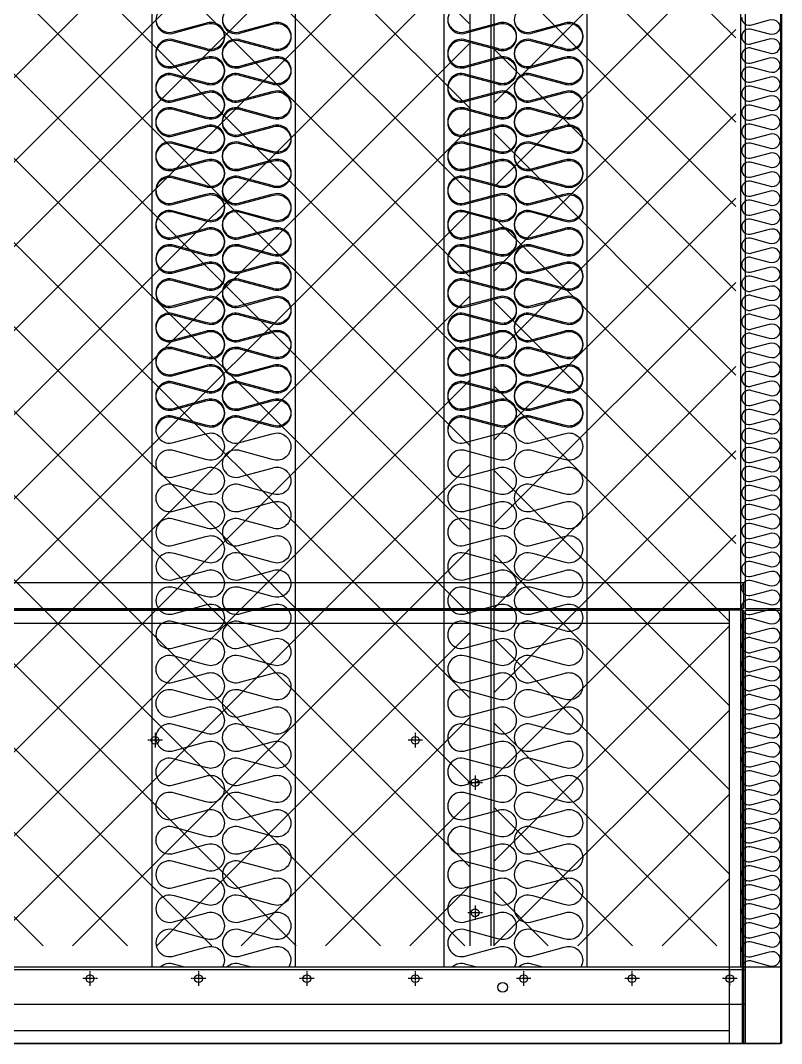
# Model space of a CAD drawing. Header units: millimetres. Extents: x 2773 to 32180, y 2797 to 23592.
# Drawn here: x 23874 to 24672, y 9523 to 10596 of the extents above; entities that cross this region are included whole.
import ezdxf

# ---------------------------------------------------------------- set-up
doc = ezdxf.new("R2010")
doc.units = ezdxf.units.MM
doc.linetypes.add('CENTER', pattern=[2, 1.25, -0.25, 0.25, -0.25])
doc.layers.add('center', color=1, linetype='CENTER')
doc.layers.add('SMS', color=220, linetype='Continuous')

# ---------------------------------------------------------------- blocks, each defined once
blk = doc.blocks.new('2')
at = {"ltscale": 500}
h = blk.add_hatch(dxfattribs=at)
h.set_pattern_fill('ANSI37', color=251, scale=500)
h.set_pattern_definition([(45, (-5653.03, -2985.436), (-44.19417, 44.19417), []), (135, (-5653.03, -2985.436), (-44.19417, -44.19417), [])])
h.paths.add_polyline_path([(23806.2, 9625.4), (24344.8, 9625.4), (24343.2, 12481.1), (23804.6, 12481.1)])
at = {"color": 7}
for p, q in [((24628.6, 12522.9), (24628.6, 9602.9)), ((24670.6, 12522.9), (24670.6, 9522.9)), ((24011.6, 12481.1), (24011.6, 9602.9)), ((24161.6, 12481.1), (24161.6, 9602.9)), ((24317.6, 12481.1), (24317.6, 9602.9)), ((24467.6, 12481.1), (24467.6, 9602.9)), ((24670.6, 9602.9), (21671.6, 9602.9)), ((21671.6, 9522.9), (24126.6, 9522.9)), ((24670.6, 9522.9), (24126.6, 9522.9))]:
    blk.add_line(p, q, dxfattribs=at)
for p, q in [((24670.6, 12522.9), (24670.6, 9522.9)), ((24633.4, 12166.6), (24633.4, 9979.2)), ((24671.6, 11875.6), (24671.6, 9979.2)), ((24671.6, 11875.6), (24671.6, 9979.2)), ((21711.6, 10006.5), (24631.6, 10006.5)), ((24631.6, 10006.5), (24631.6, 9979.2)), ((21711.6, 9979.2), (24631.6, 9979.2)), ((21725.3, 9977.4), (24617, 9977.4)), ((24630.6, 9977.4), (21725.3, 9977.4)), ((24617, 9522.8), (24617, 9977.4)), ((24630.6, 9522.8), (24630.6, 9977.4)), ((24631.6, 9977.4), (24631.6, 9522.8)), ((24633.4, 9979.2), (24671.6, 9979.2)), ((24633.4, 9977.4), (24671.6, 9977.4)), ((24633.4, 9977.4), (24633.4, 9522.8)), ((24671.6, 9977.4), (24671.6, 9706.5)), ((24671.6, 9977.4), (24671.6, 9522.8)), ((24671.6, 9977.4), (24671.6, 9706.5)), ((24671.6, 9522.8), (24671.6, 9977.4)), ((24617, 9963.7), (21725.3, 9963.7)), ((24161.6, 9602.9), (24011.6, 9602.9)), ((24467.6, 9602.9), (24317.6, 9602.9)), ((21725.3, 9536.5), (24617, 9536.5)), ((21671.6, 9522.9), (24126.6, 9522.9)), ((24126.6, 9522.9), (24670.6, 9522.9))]:
    blk.add_line(p, q)
at = {"color": 251, "ltscale": 500}
for p, q in [((24344.8, 12458.4), (24344.8, 9625.4)), ((24366.8, 12458.4), (24366.8, 9625.4)), ((24369.8, 12458.4), (24369.8, 9625.4)), ((24633.4, 9602.9), (23781.1, 9602.9)), ((24633.4, 9600.4), (23781.1, 9600.4)), ((24633.4, 9563.9), (23781.1, 9563.9)), ((24630.6, 9563.9), (23781.1, 9563.9))]:
    blk.add_line(p, q, dxfattribs=at)
at = {"color": 251, "linetype": 'Continuous', "ltscale": 500}
for p, q in [((24623.6, 10577.8), (24369.8, 10831.6)), ((24369.8, 10509.5), (24623.6, 10763.3)), ((24623.6, 10489.4), (24369.8, 10743.2)), ((24369.8, 10421.1), (24623.6, 10675)), ((24623.6, 10401), (24369.8, 10654.9)), ((24369.8, 10332.7), (24623.6, 10586.6)), ((24623.6, 10312.6), (24369.8, 10566.5)), ((24369.8, 10244.3), (24623.6, 10498.2)), ((24623.6, 10224.2), (24369.8, 10478.1)), ((24369.8, 10155.9), (24623.6, 10409.8)), ((24623.6, 10135.8), (24369.8, 10389.7)), ((24369.8, 10067.6), (24623.6, 10321.4)), ((24623.6, 10047.5), (24369.8, 10301.3)), ((24369.8, 9979.2), (24623.6, 10233)), ((24617, 9965.7), (24369.8, 10212.9)), ((24369.8, 9890.8), (24623.6, 10144.6)), ((24617, 9877.3), (24369.8, 10124.5)), ((24369.8, 9802.4), (24623.6, 10056.2)), ((24617, 9788.9), (24369.8, 10036.1)), ((24369.8, 9714), (24617, 9961.2)), ((24617, 9700.5), (24369.8, 9947.7)), ((24369.8, 9625.6), (24617, 9872.8)), ((24603.7, 9625.4), (24369.8, 9859.4)), ((24458, 9625.4), (24617, 9784.4)), ((24515.3, 9625.4), (24369.8, 9771)), ((24546.4, 9625.4), (24617, 9696)), ((24427, 9625.4), (24369.8, 9682.6))]:
    blk.add_line(p, q, dxfattribs=at)
at = {"ltscale": 500, "elevation": 0}
blk.add_lwpolyline([(21671.6, 12231.9), (24671.6, 12231.9), (24671.6, 9522.8), (21671.6, 9522.8)], close=True, dxfattribs=at)
for centre in [(24014.8, 9841), (24287.6, 9841), (24350.3, 9796.5), (24350.3, 9660.1), (23946.6, 9591), (24060.3, 9591), (24173.9, 9591), (24287.6, 9591), (24401.2, 9591), (24514.8, 9591), (24617.3, 9591)]:
    blk.add_circle(centre, 4.09)
at = {"color": 251, "ltscale": 500}
blk.add_circle((24379.2, 9581.9), 5, dxfattribs=at)
at = {"layer": 'center'}
for p, q in [((24014.8, 9848.7), (24014.8, 9833.3)), ((24287.6, 9848.7), (24287.6, 9833.3)), ((24022.6, 9841), (24007.1, 9841)), ((24295.3, 9841), (24279.8, 9841)), ((24350.3, 9804.2), (24350.3, 9788.7)), ((24358, 9796.5), (24342.6, 9796.5)), ((24358, 9660.1), (24342.6, 9660.1)), ((24350.3, 9667.8), (24350.3, 9652.4)), ((23946.6, 9598.7), (23946.6, 9583.3)), ((24060.3, 9598.7), (24060.3, 9583.3)), ((24173.9, 9598.7), (24173.9, 9583.3)), ((24287.6, 9598.7), (24287.6, 9583.3)), ((24401.2, 9598.7), (24401.2, 9583.3)), ((24514.8, 9598.7), (24514.8, 9583.3)), ((24617, 9598.7), (24617, 9583.3)), ((23954.4, 9591), (23938.9, 9591)), ((24068, 9591), (24052.6, 9591)), ((24181.6, 9591), (24166.2, 9591)), ((24295.3, 9591), (24279.8, 9591)), ((24408.9, 9591), (24393.5, 9591)), ((24522.6, 9591), (24507.1, 9591)), ((24625, 9591), (24609.6, 9591))]:
    blk.add_line(p, q, dxfattribs=at)
at = {"layer": 'SMS', "color": 5}
for points in [[(24035.1, 10610, 1.449198), (24035.1, 10583.2), (24068, 10592.1, -0.524856), (24087.5, 10578.6, -0.524856), (24068, 10565.2), (24035.1, 10574.1, 1.449198), (24035.1, 10547.2), (24068, 10556.1, -0.524856), (24087.5, 10542.7, -0.524856), (24068, 10529.3), (24035.1, 10538.2, 1.449198), (24035.1, 10511.3), (24068, 10520.2, -0.524856), (24087.5, 10506.8, -0.524856), (24068, 10493.4), (24035.1, 10502.3, 1.449198), (24035.1, 10475.4), (24068, 10484.3, -0.524856), (24087.5, 10470.9, -0.524856), (24068, 10457.5), (24035.1, 10466.4, 1.449198), (24035.1, 10439.5), (24068, 10448.4, -0.524856), (24087.5, 10435, -0.524856), (24068, 10421.6), (24035.1, 10430.5, 1.449198), (24035.1, 10403.6), (24068, 10412.5, -0.524856), (24087.5, 10399.1, -0.524856), (24068, 10385.6), (24035.1, 10394.6, 1.449198), (24035.1, 10367.7), (24068, 10376.6, -0.524856), (24087.5, 10363.2, -0.524856), (24068, 10349.7), (24035.1, 10358.6, 1.449198), (24035.1, 10331.8), (24068, 10340.7, -0.524856), (24087.5, 10327.3, -0.524856), (24068, 10313.8), (24035.1, 10322.7, 1.449198), (24035.1, 10295.9), (24068, 10304.8, -0.524856), (24087.5, 10291.3, -0.524856), (24068, 10277.9), (24035.1, 10286.8, 1.449198), (24035.1, 10260), (24068, 10268.9, -0.524856), (24087.5, 10255.4, -0.524856), (24068, 10242), (24035.1, 10250.9, 1.449198), (24035.1, 10224.1), (24068, 10233, -0.524856), (24087.5, 10219.5, -0.524856), (24068, 10206.1), (24035.1, 10215, 0.440524), (24016.2, 10205.5, 0.440524)], [(24104.8, 10610, 1.449198), (24104.8, 10583.2), (24137.6, 10592.1, -0.524856), (24157.1, 10578.6, -0.524856), (24137.6, 10565.2), (24104.8, 10574.1, 1.449198), (24104.8, 10547.2), (24137.6, 10556.1, -0.524856), (24157.1, 10542.7, -0.524856), (24137.6, 10529.3), (24104.8, 10538.2, 1.449198), (24104.8, 10511.3), (24137.6, 10520.2, -0.524856), (24157.1, 10506.8, -0.524856), (24137.6, 10493.4), (24104.8, 10502.3, 1.449198), (24104.8, 10475.4), (24137.6, 10484.3, -0.524856), (24157.1, 10470.9, -0.524856), (24137.6, 10457.5), (24104.8, 10466.4, 1.449198), (24104.8, 10439.5), (24137.6, 10448.4, -0.524856), (24157.1, 10435, -0.524856), (24137.6, 10421.6), (24104.8, 10430.5, 1.449198), (24104.8, 10403.6), (24137.6, 10412.5, -0.524856), (24157.1, 10399.1, -0.524856), (24137.6, 10385.6), (24104.8, 10394.6, 1.449198), (24104.8, 10367.7), (24137.6, 10376.6, -0.524856), (24157.1, 10363.2, -0.524856), (24137.6, 10349.7), (24104.8, 10358.6, 1.449198), (24104.8, 10331.8), (24137.6, 10340.7, -0.524856), (24157.1, 10327.3, -0.524856), (24137.6, 10313.8), (24104.8, 10322.7, 1.449198), (24104.8, 10295.9), (24137.6, 10304.8, -0.524856), (24157.1, 10291.3, -0.524856), (24137.6, 10277.9), (24104.8, 10286.8, 1.449198), (24104.8, 10260), (24137.6, 10268.9, -0.524856), (24157.1, 10255.4, -0.524856), (24137.6, 10242), (24104.8, 10250.9, 1.449198), (24104.8, 10224.1), (24137.6, 10233, -0.524856), (24157.1, 10219.5, -0.524856), (24137.6, 10206.1), (24104.8, 10215, 0.440524), (24085.8, 10205.5, 0.440524)], [(24341.1, 10610, 1.449198), (24341.1, 10583.2), (24374, 10592.1, -0.524856), (24393.5, 10578.6, -0.524856), (24374, 10565.2), (24341.1, 10574.1, 1.449198), (24341.1, 10547.2), (24374, 10556.1, -0.524856), (24393.5, 10542.7, -0.524856), (24374, 10529.3), (24341.1, 10538.2, 1.449198), (24341.1, 10511.3), (24374, 10520.2, -0.524856), (24393.5, 10506.8, -0.524856), (24374, 10493.4), (24341.1, 10502.3, 1.449198), (24341.1, 10475.4), (24374, 10484.3, -0.524856), (24393.5, 10470.9, -0.524856), (24374, 10457.5), (24341.1, 10466.4, 1.449198), (24341.1, 10439.5), (24374, 10448.4, -0.524856), (24393.5, 10435, -0.524856), (24374, 10421.6), (24341.1, 10430.5, 1.449198), (24341.1, 10403.6), (24374, 10412.5, -0.524856), (24393.5, 10399.1, -0.524856), (24374, 10385.6), (24341.1, 10394.6, 1.449198), (24341.1, 10367.7), (24374, 10376.6, -0.524856), (24393.5, 10363.2, -0.524856), (24374, 10349.7), (24341.1, 10358.6, 1.449198), (24341.1, 10331.8), (24374, 10340.7, -0.524856), (24393.5, 10327.3, -0.524856), (24374, 10313.8), (24341.1, 10322.7, 1.449198), (24341.1, 10295.9), (24374, 10304.8, -0.524856), (24393.5, 10291.3, -0.524856), (24374, 10277.9), (24341.1, 10286.8, 1.449198), (24341.1, 10260), (24374, 10268.9, -0.524856), (24393.5, 10255.4, -0.524856), (24374, 10242), (24341.1, 10250.9, 1.449198), (24341.1, 10224.1), (24374, 10233, -0.524856), (24393.5, 10219.5, -0.524856), (24374, 10206.1), (24341.1, 10215, 0.440524), (24322.2, 10205.5, 0.440524)], [(24410.8, 10610, 1.449198), (24410.8, 10583.2), (24443.6, 10592.1, -0.524856), (24463.1, 10578.6, -0.524856), (24443.6, 10565.2), (24410.8, 10574.1, 1.449198), (24410.8, 10547.2), (24443.6, 10556.1, -0.524856), (24463.1, 10542.7, -0.524856), (24443.6, 10529.3), (24410.8, 10538.2, 1.449198), (24410.8, 10511.3), (24443.6, 10520.2, -0.524856), (24463.1, 10506.8, -0.524856), (24443.6, 10493.4), (24410.8, 10502.3, 1.449198), (24410.8, 10475.4), (24443.6, 10484.3, -0.524856), (24463.1, 10470.9, -0.524856), (24443.6, 10457.5), (24410.8, 10466.4, 1.449198), (24410.8, 10439.5), (24443.6, 10448.4, -0.524856), (24463.1, 10435, -0.524856), (24443.6, 10421.6), (24410.8, 10430.5, 1.449198), (24410.8, 10403.6), (24443.6, 10412.5, -0.524856), (24463.1, 10399.1, -0.524856), (24443.6, 10385.6), (24410.8, 10394.6, 1.449198), (24410.8, 10367.7), (24443.6, 10376.6, -0.524856), (24463.1, 10363.2, -0.524856), (24443.6, 10349.7), (24410.8, 10358.6, 1.449198), (24410.8, 10331.8), (24443.6, 10340.7, -0.524856), (24463.1, 10327.3, -0.524856), (24443.6, 10313.8), (24410.8, 10322.7, 1.449198), (24410.8, 10295.9), (24443.6, 10304.8, -0.524856), (24463.1, 10291.3, -0.524856), (24443.6, 10277.9), (24410.8, 10286.8, 1.449198), (24410.8, 10260), (24443.6, 10268.9, -0.524856), (24463.1, 10255.4, -0.524856), (24443.6, 10242), (24410.8, 10250.9, 1.449198), (24410.8, 10224.1), (24443.6, 10233, -0.524856), (24463.1, 10219.5, -0.524856), (24443.6, 10206.1), (24410.8, 10215, 0.440524), (24391.8, 10205.5, 0.440524)], [(24629.8, 10599.2, 0.524856), (24640.6, 10591.7), (24658.9, 10596.7, -1.449198), (24658.9, 10581.8), (24640.6, 10586.7, 0.524856), (24629.8, 10579.2, 0.524856), (24640.6, 10571.8), (24658.9, 10576.7, -1.449198), (24658.9, 10561.8), (24640.6, 10566.8, 0.524856), (24629.8, 10559.3, 0.524856), (24640.6, 10551.8), (24658.9, 10556.8, -1.449198), (24658.9, 10541.9), (24640.6, 10546.8, 0.524856), (24629.8, 10539.3, 0.524856), (24640.6, 10531.9), (24658.9, 10536.8, -1.449198), (24658.9, 10521.9), (24640.6, 10526.9, 0.524856), (24629.8, 10519.4, 0.524856), (24640.6, 10511.9), (24658.9, 10516.9, -1.449198), (24658.9, 10502), (24640.6, 10506.9, 0.524856), (24629.8, 10499.4, 0.524856), (24640.6, 10492), (24658.9, 10496.9, -1.449198), (24658.9, 10482), (24640.6, 10487, 0.524856), (24629.8, 10479.5, 0.524856), (24640.6, 10472), (24658.9, 10477, -1.449198), (24658.9, 10462.1), (24640.6, 10467, 0.524856), (24629.8, 10459.5, 0.524856), (24640.6, 10452.1), (24658.9, 10457, -1.449198), (24658.9, 10442.1), (24640.6, 10447.1, 0.524856), (24629.8, 10439.6, 0.524856), (24640.6, 10432.1), (24658.9, 10437.1, -1.449198), (24658.9, 10422.2), (24640.6, 10427.1, 0.524856), (24629.8, 10419.6, 0.524856), (24640.6, 10412.2), (24658.9, 10417.1, -1.449198), (24658.9, 10402.2), (24640.6, 10407.2, 0.524856), (24629.8, 10399.7, 0.524856), (24640.6, 10392.2), (24658.9, 10397.2, -1.449198), (24658.9, 10382.3), (24640.6, 10387.2, 0.524856), (24629.8, 10379.7, 0.524856), (24640.6, 10372.3), (24658.9, 10377.2, -1.449198), (24658.9, 10362.3), (24640.6, 10367.3, 0.524856), (24629.8, 10359.8, 0.524856), (24640.6, 10352.3), (24658.9, 10357.3, -1.449198), (24658.9, 10342.4), (24640.6, 10347.3, 0.524856), (24629.8, 10339.8, 0.524856), (24640.6, 10332.4), (24658.9, 10337.3, -1.449198), (24658.9, 10322.4), (24640.6, 10327.4, 0.524856), (24629.8, 10319.9, 0.524856), (24640.6, 10312.4), (24658.9, 10317.4, -1.449198), (24658.9, 10302.5), (24640.6, 10307.4, 0.524856), (24629.8, 10299.9, 0.524856), (24640.6, 10292.5), (24658.9, 10297.4, -1.449198), (24658.9, 10282.5), (24640.6, 10287.5, 0.524856), (24629.8, 10280, 0.524856), (24640.6, 10272.5), (24658.9, 10277.5, -1.449198), (24658.9, 10262.6), (24640.6, 10267.5, 0.524856), (24629.8, 10260, 0.524856), (24640.6, 10252.6), (24658.9, 10257.5, -1.449198), (24658.9, 10242.6), (24640.6, 10247.6, 0.524856), (24629.8, 10240.1, 0.524856), (24640.6, 10232.6), (24658.9, 10237.6, -1.449198), (24658.9, 10222.7), (24640.6, 10227.6, 0.524856), (24629.8, 10220.1, 0.417249), (24637.9, 10212.2)], [(24016.1, 10594.4, 0.446849), (24035.1, 10584.5), (24068, 10593.4, -0.524856), (24087.5, 10580, -0.524856), (24068, 10566.6), (24035.1, 10575.5, 1.449198), (24035.1, 10548.6), (24068, 10557.5, -0.524856), (24087.5, 10544.1, -0.524856), (24068, 10530.7), (24035.1, 10539.6, 1.449198), (24035.1, 10512.7), (24068, 10521.6, -0.524856), (24087.5, 10508.2, -0.524856), (24068, 10494.8), (24035.1, 10503.7, 1.449198), (24035.1, 10476.8), (24068, 10485.7, -0.524856), (24087.5, 10472.3, -0.524856), (24068, 10458.8), (24035.1, 10467.8, 1.449198), (24035.1, 10440.9), (24068, 10449.8, -0.524856), (24087.5, 10436.4, -0.524856), (24068, 10422.9), (24035.1, 10431.8, 1.449198), (24035.1, 10405), (24068, 10413.9, -0.524856), (24087.5, 10400.5, -0.524856), (24068, 10387), (24035.1, 10395.9, 1.449198), (24035.1, 10369.1), (24068, 10378, -0.524856), (24087.5, 10364.5, -0.524856), (24068, 10351.1), (24035.1, 10360, 1.449198), (24035.1, 10333.2), (24068, 10342.1, -0.524856), (24087.5, 10328.6, -0.524856), (24068, 10315.2), (24035.1, 10324.1, 1.449198), (24035.1, 10297.3), (24068, 10306.2, -0.524856), (24087.5, 10292.7, -0.524856), (24068, 10279.3), (24035.1, 10288.2, 1.449198), (24035.1, 10261.3), (24068, 10270.2, -0.524856), (24087.5, 10256.8, -0.524856), (24068, 10243.4), (24035.1, 10252.3, 1.449198), (24035.1, 10225.4), (24068, 10234.3, -0.524856), (24087.5, 10220.9, -0.524856), (24068, 10207.5), (24035.1, 10216.4, 1.449198), (24035.1, 10189.5), (24068, 10198.4, -0.524856), (24087.5, 10185, -0.524856), (24068, 10171.6), (24035.1, 10180.5, 1.449198), (24035.1, 10153.6), (24068, 10162.5, -0.524856), (24087.5, 10149.1, -0.524856), (24068, 10135.7), (24035.1, 10144.6, 1.449198), (24035.1, 10117.7), (24068, 10126.6, -0.524856), (24087.5, 10113.2, -0.524856), (24068, 10099.7), (24035.1, 10108.7, 1.449198), (24035.1, 10081.8), (24068, 10090.7, -0.524856), (24087.5, 10077.3, -0.524856), (24068, 10063.8), (24035.1, 10072.7, 1.449198), (24035.1, 10045.9), (24068, 10054.8, -0.524856), (24087.5, 10041.4, -0.524856), (24068, 10027.9), (24035.1, 10036.8, 1.449198), (24035.1, 10010), (24068, 10018.9, -0.524856), (24087.5, 10005.4, -0.524856), (24068, 9992), (24035.1, 10000.9, 1.449198), (24035.1, 9974.1), (24068, 9983, -0.524856), (24087.5, 9969.5, -0.524856), (24068, 9956.1), (24035.1, 9965, 1.449198), (24035.1, 9938.2), (24068, 9947.1, -0.524856), (24087.5, 9933.6, -0.524856), (24068, 9920.2), (24035.1, 9929.1, 1.449198), (24035.1, 9902.2), (24068, 9911.1, -0.524856), (24087.5, 9897.7, -0.524856), (24068, 9884.3), (24035.1, 9893.2, 1.449198), (24035.1, 9866.3), (24068, 9875.2, -0.524856), (24087.5, 9861.8, -0.524856), (24068, 9848.4), (24035.1, 9857.3, 1.449198), (24035.1, 9830.4), (24068, 9839.3, -0.524856), (24087.5, 9825.9, -0.524856), (24068, 9812.5), (24035.1, 9821.4, 1.449198), (24035.1, 9794.5), (24068, 9803.4, -0.524856), (24087.5, 9790, -0.524856), (24068, 9776.6), (24035.1, 9785.5, 1.449198), (24035.1, 9758.6), (24068, 9767.5, -0.524856), (24087.5, 9754.1, -0.524856), (24068, 9740.6), (24035.1, 9749.6, 1.449198), (24035.1, 9722.7), (24068, 9731.6, -0.524856), (24087.5, 9718.2, -0.524856), (24068, 9704.7), (24035.1, 9713.6, 1.449198), (24035.1, 9686.8), (24068, 9695.7, -0.524856), (24087.5, 9682.3, -0.524856), (24068, 9668.8), (24035.1, 9677.7, 1.449198), (24035.1, 9650.9), (24068, 9659.8, -0.524856), (24087.5, 9646.3, -0.524856), (24068, 9632.9), (24035.1, 9641.8, 1.449198), (24035.1, 9615), (24068, 9623.9, -0.524856), (24087.5, 9610.4, -0.1385), (24085.4, 9602.9, -0.1385)], [(24085.7, 10594.4, 0.446849), (24104.8, 10584.5), (24137.6, 10593.4, -0.524856), (24157.1, 10580, -0.524856), (24137.6, 10566.6), (24104.8, 10575.5, 1.449198), (24104.8, 10548.6), (24137.6, 10557.5, -0.524856), (24157.1, 10544.1, -0.524856), (24137.6, 10530.7), (24104.8, 10539.6, 1.449198), (24104.8, 10512.7), (24137.6, 10521.6, -0.524856), (24157.1, 10508.2, -0.524856), (24137.6, 10494.8), (24104.8, 10503.7, 1.449198), (24104.8, 10476.8), (24137.6, 10485.7, -0.524856), (24157.1, 10472.3, -0.524856), (24137.6, 10458.8), (24104.8, 10467.8, 1.449198), (24104.8, 10440.9), (24137.6, 10449.8, -0.524856), (24157.1, 10436.4, -0.524856), (24137.6, 10422.9), (24104.8, 10431.8, 1.449198), (24104.8, 10405), (24137.6, 10413.9, -0.524856), (24157.1, 10400.5, -0.524856), (24137.6, 10387), (24104.8, 10395.9, 1.449198), (24104.8, 10369.1), (24137.6, 10378, -0.524856), (24157.1, 10364.5, -0.524856), (24137.6, 10351.1), (24104.8, 10360, 1.449198), (24104.8, 10333.2), (24137.6, 10342.1, -0.524856), (24157.1, 10328.6, -0.524856), (24137.6, 10315.2), (24104.8, 10324.1, 1.449198), (24104.8, 10297.3), (24137.6, 10306.2, -0.524856), (24157.1, 10292.7, -0.524856), (24137.6, 10279.3), (24104.8, 10288.2, 1.449198), (24104.8, 10261.3), (24137.6, 10270.2, -0.524856), (24157.1, 10256.8, -0.524856), (24137.6, 10243.4), (24104.8, 10252.3, 1.449198), (24104.8, 10225.4), (24137.6, 10234.3, -0.524856), (24157.1, 10220.9, -0.524856), (24137.6, 10207.5), (24104.8, 10216.4, 1.449198), (24104.8, 10189.5), (24137.6, 10198.4, -0.524856), (24157.1, 10185, -0.524856), (24137.6, 10171.6), (24104.8, 10180.5, 1.449198), (24104.8, 10153.6), (24137.6, 10162.5, -0.524856), (24157.1, 10149.1, -0.524856), (24137.6, 10135.7), (24104.8, 10144.6, 1.449198), (24104.8, 10117.7), (24137.6, 10126.6, -0.524856), (24157.1, 10113.2, -0.524856), (24137.6, 10099.7), (24104.8, 10108.7, 1.449198), (24104.8, 10081.8), (24137.6, 10090.7, -0.524856), (24157.1, 10077.3, -0.524856), (24137.6, 10063.8), (24104.8, 10072.7, 1.449198), (24104.8, 10045.9), (24137.6, 10054.8, -0.524856), (24157.1, 10041.4, -0.524856), (24137.6, 10027.9), (24104.8, 10036.8, 1.449198), (24104.8, 10010), (24137.6, 10018.9, -0.524856), (24157.1, 10005.4, -0.524856), (24137.6, 9992), (24104.8, 10000.9, 1.449198), (24104.8, 9974.1), (24137.6, 9983, -0.524856), (24157.1, 9969.5, -0.524856), (24137.6, 9956.1), (24104.8, 9965, 1.449198), (24104.8, 9938.2), (24137.6, 9947.1, -0.524856), (24157.1, 9933.6, -0.524856), (24137.6, 9920.2), (24104.8, 9929.1, 1.449198), (24104.8, 9902.2), (24137.6, 9911.1, -0.524856), (24157.1, 9897.7, -0.524856), (24137.6, 9884.3), (24104.8, 9893.2, 1.449198), (24104.8, 9866.3), (24137.6, 9875.2, -0.524856), (24157.1, 9861.8, -0.524856), (24137.6, 9848.4), (24104.8, 9857.3, 1.449198), (24104.8, 9830.4), (24137.6, 9839.3, -0.524856), (24157.1, 9825.9, -0.524856), (24137.6, 9812.5), (24104.8, 9821.4, 1.449198), (24104.8, 9794.5), (24137.6, 9803.4, -0.524856), (24157.1, 9790, -0.524856), (24137.6, 9776.6), (24104.8, 9785.5, 1.449198), (24104.8, 9758.6), (24137.6, 9767.5, -0.524856), (24157.1, 9754.1, -0.524856), (24137.6, 9740.6), (24104.8, 9749.6, 1.449198), (24104.8, 9722.7), (24137.6, 9731.6, -0.524856), (24157.1, 9718.2, -0.524856), (24137.6, 9704.7), (24104.8, 9713.6, 1.449198), (24104.8, 9686.8), (24137.6, 9695.7, -0.524856), (24157.1, 9682.3, -0.524856), (24137.6, 9668.8), (24104.8, 9677.7, 1.449198), (24104.8, 9650.9), (24137.6, 9659.8, -0.524856), (24157.1, 9646.3, -0.524856), (24137.6, 9632.9), (24104.8, 9641.8, 1.449198), (24104.8, 9615), (24137.6, 9623.9, -0.524856), (24157.1, 9610.4, -0.1385), (24155, 9602.9, -0.1385)], [(24322.1, 10594.4, 0.446849), (24341.1, 10584.5), (24374, 10593.4, -0.524856), (24393.5, 10580, -0.524856), (24374, 10566.6), (24341.1, 10575.5, 1.449198), (24341.1, 10548.6), (24374, 10557.5, -0.524856), (24393.5, 10544.1, -0.524856), (24374, 10530.7), (24341.1, 10539.6, 1.449198), (24341.1, 10512.7), (24374, 10521.6, -0.524856), (24393.5, 10508.2, -0.524856), (24374, 10494.8), (24341.1, 10503.7, 1.449198), (24341.1, 10476.8), (24374, 10485.7, -0.524856), (24393.5, 10472.3, -0.524856), (24374, 10458.8), (24341.1, 10467.8, 1.449198), (24341.1, 10440.9), (24374, 10449.8, -0.524856), (24393.5, 10436.4, -0.524856), (24374, 10422.9), (24341.1, 10431.8, 1.449198), (24341.1, 10405), (24374, 10413.9, -0.524856), (24393.5, 10400.5, -0.524856), (24374, 10387), (24341.1, 10395.9, 1.449198), (24341.1, 10369.1), (24374, 10378, -0.524856), (24393.5, 10364.5, -0.524856), (24374, 10351.1), (24341.1, 10360, 1.449198), (24341.1, 10333.2), (24374, 10342.1, -0.524856), (24393.5, 10328.6, -0.524856), (24374, 10315.2), (24341.1, 10324.1, 1.449198), (24341.1, 10297.3), (24374, 10306.2, -0.524856), (24393.5, 10292.7, -0.524856), (24374, 10279.3), (24341.1, 10288.2, 1.449198), (24341.1, 10261.3), (24374, 10270.2, -0.524856), (24393.5, 10256.8, -0.524856), (24374, 10243.4), (24341.1, 10252.3, 1.449198), (24341.1, 10225.4), (24374, 10234.3, -0.524856), (24393.5, 10220.9, -0.524856), (24374, 10207.5), (24341.1, 10216.4, 1.449198), (24341.1, 10189.5), (24374, 10198.4, -0.524856), (24393.5, 10185, -0.524856), (24374, 10171.6), (24341.1, 10180.5, 1.449198), (24341.1, 10153.6), (24374, 10162.5, -0.524856), (24393.5, 10149.1, -0.524856), (24374, 10135.7), (24341.1, 10144.6, 1.449198), (24341.1, 10117.7), (24374, 10126.6, -0.524856), (24393.5, 10113.2, -0.524856), (24374, 10099.7), (24341.1, 10108.7, 1.449198), (24341.1, 10081.8), (24374, 10090.7, -0.524856), (24393.5, 10077.3, -0.524856), (24374, 10063.8), (24341.1, 10072.7, 1.449198), (24341.1, 10045.9), (24374, 10054.8, -0.524856), (24393.5, 10041.4, -0.524856), (24374, 10027.9), (24341.1, 10036.8, 1.449198), (24341.1, 10010), (24374, 10018.9, -0.524856), (24393.5, 10005.4, -0.524856), (24374, 9992), (24341.1, 10000.9, 1.449198), (24341.1, 9974.1), (24374, 9983, -0.524856), (24393.5, 9969.5, -0.524856), (24374, 9956.1), (24341.1, 9965, 1.449198), (24341.1, 9938.2), (24374, 9947.1, -0.524856), (24393.5, 9933.6, -0.524856), (24374, 9920.2), (24341.1, 9929.1, 1.449198), (24341.1, 9902.2), (24374, 9911.1, -0.524856), (24393.5, 9897.7, -0.524856), (24374, 9884.3), (24341.1, 9893.2, 1.449198), (24341.1, 9866.3), (24374, 9875.2, -0.524856), (24393.5, 9861.8, -0.524856), (24374, 9848.4), (24341.1, 9857.3, 1.449198), (24341.1, 9830.4), (24374, 9839.3, -0.524856), (24393.5, 9825.9, -0.524856), (24374, 9812.5), (24341.1, 9821.4, 1.449198), (24341.1, 9794.5), (24374, 9803.4, -0.524856), (24393.5, 9790, -0.524856), (24374, 9776.6), (24341.1, 9785.5, 1.449198), (24341.1, 9758.6), (24374, 9767.5, -0.524856), (24393.5, 9754.1, -0.524856), (24374, 9740.6), (24341.1, 9749.6, 1.449198), (24341.1, 9722.7), (24374, 9731.6, -0.524856), (24393.5, 9718.2, -0.524856), (24374, 9704.7), (24341.1, 9713.6, 1.449198), (24341.1, 9686.8), (24374, 9695.7, -0.524856), (24393.5, 9682.3, -0.524856), (24374, 9668.8), (24341.1, 9677.7, 1.449198), (24341.1, 9650.9), (24374, 9659.8, -0.524856), (24393.5, 9646.3, -0.524856), (24374, 9632.9), (24341.1, 9641.8, 1.449198), (24341.1, 9615), (24374, 9623.9, -0.524856), (24393.5, 9610.4, -0.1385), (24391.4, 9602.9, -0.1385)], [(24391.7, 10594.4, 0.446849), (24410.8, 10584.5), (24443.6, 10593.4, -0.524856), (24463.1, 10580, -0.524856), (24443.6, 10566.6), (24410.8, 10575.5, 1.449198), (24410.8, 10548.6), (24443.6, 10557.5, -0.524856), (24463.1, 10544.1, -0.524856), (24443.6, 10530.7), (24410.8, 10539.6, 1.449198), (24410.8, 10512.7), (24443.6, 10521.6, -0.524856), (24463.1, 10508.2, -0.524856), (24443.6, 10494.8), (24410.8, 10503.7, 1.449198), (24410.8, 10476.8), (24443.6, 10485.7, -0.524856), (24463.1, 10472.3, -0.524856), (24443.6, 10458.8), (24410.8, 10467.8, 1.449198), (24410.8, 10440.9), (24443.6, 10449.8, -0.524856), (24463.1, 10436.4, -0.524856), (24443.6, 10422.9), (24410.8, 10431.8, 1.449198), (24410.8, 10405), (24443.6, 10413.9, -0.524856), (24463.1, 10400.5, -0.524856), (24443.6, 10387), (24410.8, 10395.9, 1.449198), (24410.8, 10369.1), (24443.6, 10378, -0.524856), (24463.1, 10364.5, -0.524856), (24443.6, 10351.1), (24410.8, 10360, 1.449198), (24410.8, 10333.2), (24443.6, 10342.1, -0.524856), (24463.1, 10328.6, -0.524856), (24443.6, 10315.2), (24410.8, 10324.1, 1.449198), (24410.8, 10297.3), (24443.6, 10306.2, -0.524856), (24463.1, 10292.7, -0.524856), (24443.6, 10279.3), (24410.8, 10288.2, 1.449198), (24410.8, 10261.3), (24443.6, 10270.2, -0.524856), (24463.1, 10256.8, -0.524856), (24443.6, 10243.4), (24410.8, 10252.3, 1.449198), (24410.8, 10225.4), (24443.6, 10234.3, -0.524856), (24463.1, 10220.9, -0.524856), (24443.6, 10207.5), (24410.8, 10216.4, 1.449198), (24410.8, 10189.5), (24443.6, 10198.4, -0.524856), (24463.1, 10185, -0.524856), (24443.6, 10171.6), (24410.8, 10180.5, 1.449198), (24410.8, 10153.6), (24443.6, 10162.5, -0.524856), (24463.1, 10149.1, -0.524856), (24443.6, 10135.7), (24410.8, 10144.6, 1.449198), (24410.8, 10117.7), (24443.6, 10126.6, -0.524856), (24463.1, 10113.2, -0.524856), (24443.6, 10099.7), (24410.8, 10108.7, 1.449198), (24410.8, 10081.8), (24443.6, 10090.7, -0.524856), (24463.1, 10077.3, -0.524856), (24443.6, 10063.8), (24410.8, 10072.7, 1.449198), (24410.8, 10045.9), (24443.6, 10054.8, -0.524856), (24463.1, 10041.4, -0.524856), (24443.6, 10027.9), (24410.8, 10036.8, 1.449198), (24410.8, 10010), (24443.6, 10018.9, -0.524856), (24463.1, 10005.4, -0.524856), (24443.6, 9992), (24410.8, 10000.9, 1.449198), (24410.8, 9974.1), (24443.6, 9983, -0.524856), (24463.1, 9969.5, -0.524856), (24443.6, 9956.1), (24410.8, 9965, 1.449198), (24410.8, 9938.2), (24443.6, 9947.1, -0.524856), (24463.1, 9933.6, -0.524856), (24443.6, 9920.2), (24410.8, 9929.1, 1.449198), (24410.8, 9902.2), (24443.6, 9911.1, -0.524856), (24463.1, 9897.7, -0.524856), (24443.6, 9884.3), (24410.8, 9893.2, 1.449198), (24410.8, 9866.3), (24443.6, 9875.2, -0.524856), (24463.1, 9861.8, -0.524856), (24443.6, 9848.4), (24410.8, 9857.3, 1.449198), (24410.8, 9830.4), (24443.6, 9839.3, -0.524856), (24463.1, 9825.9, -0.524856), (24443.6, 9812.5), (24410.8, 9821.4, 1.449198), (24410.8, 9794.5), (24443.6, 9803.4, -0.524856), (24463.1, 9790, -0.524856), (24443.6, 9776.6), (24410.8, 9785.5, 1.449198), (24410.8, 9758.6), (24443.6, 9767.5, -0.524856), (24463.1, 9754.1, -0.524856), (24443.6, 9740.6), (24410.8, 9749.6, 1.449198), (24410.8, 9722.7), (24443.6, 9731.6, -0.524856), (24463.1, 9718.2, -0.524856), (24443.6, 9704.7), (24410.8, 9713.6, 1.449198), (24410.8, 9686.8), (24443.6, 9695.7, -0.524856), (24463.1, 9682.3, -0.524856), (24443.6, 9668.8), (24410.8, 9677.7, 1.449198), (24410.8, 9650.9), (24443.6, 9659.8, -0.524856), (24463.1, 9646.3, -0.524856), (24443.6, 9632.9), (24410.8, 9641.8, 1.449198), (24410.8, 9615), (24443.6, 9623.9, -0.524856), (24463.1, 9610.4, -0.1385), (24461, 9602.9, -0.1385)], [(24669.4, 10228.1, -0.446849), (24658.9, 10222.7), (24640.6, 10227.6, 0.524856), (24629.8, 10220.1, 0.524856), (24640.6, 10212.7), (24658.9, 10217.6, -1.449198), (24658.9, 10202.7), (24640.6, 10207.7, 0.524856), (24629.8, 10200.2, 0.524856), (24640.6, 10192.7), (24658.9, 10197.7, -1.449198), (24658.9, 10182.8), (24640.6, 10187.7, 0.524856), (24629.8, 10180.2, 0.524856), (24640.6, 10172.8), (24658.9, 10177.7, -1.449198), (24658.9, 10162.8), (24640.6, 10167.8, 0.524856), (24629.8, 10160.3, 0.524856), (24640.6, 10152.8), (24658.9, 10157.8, -1.449198), (24658.9, 10142.9), (24640.6, 10147.8, 0.524856), (24629.8, 10140.3, 0.524856), (24640.6, 10132.9), (24658.9, 10137.8, -1.449198), (24658.9, 10122.9), (24640.6, 10127.9, 0.524856), (24629.8, 10120.4, 0.524856), (24640.6, 10112.9), (24658.9, 10117.9, -1.449198), (24658.9, 10103), (24640.6, 10107.9, 0.524856), (24629.8, 10100.4, 0.524856), (24640.6, 10093), (24658.9, 10097.9, -1.449198), (24658.9, 10083), (24640.6, 10088, 0.524856), (24629.8, 10080.5, 0.524856), (24640.6, 10073), (24658.9, 10078, -1.449198), (24658.9, 10063.1), (24640.6, 10068, 0.524856), (24629.8, 10060.5, 0.524856), (24640.6, 10053.1), (24658.9, 10058, -1.449198), (24658.9, 10043.1), (24640.6, 10048.1, 0.524856), (24629.8, 10040.6, 0.524856), (24640.6, 10033.1), (24658.9, 10038.1, -1.449198), (24658.9, 10023.2), (24640.6, 10028.1, 0.524856), (24629.8, 10020.6, 0.524856), (24640.6, 10013.2), (24658.9, 10018.1, -1.449198), (24658.9, 10003.2), (24640.6, 10008.2, 0.524856), (24629.8, 10000.7, 0.524856), (24640.6, 9993.2), (24658.9, 9998.2, -1.449198), (24658.9, 9983.3), (24640.6, 9988.2, 0.524856), (24629.8, 9980.7, 0.524856), (24640.6, 9973.3), (24658.9, 9978.2, -1.449198), (24658.9, 9963.3), (24640.6, 9968.3, 0.524856), (24629.8, 9960.8, 0.524856), (24640.6, 9953.3), (24658.9, 9958.3, -1.449198), (24658.9, 9943.4), (24640.6, 9948.3, 0.524856), (24629.8, 9940.8, 0.524856), (24640.6, 9933.4), (24658.9, 9938.3, -1.449198), (24658.9, 9923.4), (24640.6, 9928.4, 0.524856), (24629.8, 9920.9, 0.524856), (24640.6, 9913.4), (24658.9, 9918.4, -1.449198), (24658.9, 9903.5), (24640.6, 9908.4, 0.524856), (24629.8, 9900.9, 0.524856), (24640.6, 9893.5), (24658.9, 9898.4, -1.449198), (24658.9, 9883.5), (24640.6, 9888.5, 0.524856), (24629.8, 9881, 0.524856), (24640.6, 9873.5), (24658.9, 9878.5, -1.449198), (24658.9, 9863.6), (24640.6, 9868.5, 0.524856), (24629.8, 9861, 0.524856), (24640.6, 9853.6), (24658.9, 9858.5, -1.449198), (24658.9, 9843.6), (24640.6, 9848.6, 0.524856), (24629.8, 9841.1, 0.524856), (24640.6, 9833.6), (24658.9, 9838.6, -1.449198), (24658.9, 9823.7), (24640.6, 9828.6, 0.524856), (24629.8, 9821.1, 0.524856), (24640.6, 9813.7), (24658.9, 9818.6, -1.449198), (24658.9, 9803.7), (24640.6, 9808.7, 0.524856), (24629.8, 9801.2, 0.524856), (24640.6, 9793.7), (24658.9, 9798.7, -1.449198), (24658.9, 9783.8), (24640.6, 9788.7, 0.524856), (24629.8, 9781.2, 0.524856), (24640.6, 9773.8), (24658.9, 9778.7, -1.449198), (24658.9, 9763.8), (24640.6, 9768.8, 0.524856), (24629.8, 9761.3, 0.524856), (24640.6, 9753.8), (24658.9, 9758.8, -1.449198), (24658.9, 9743.9), (24640.6, 9748.8, 0.524856), (24629.8, 9741.3, 0.524856), (24640.6, 9733.9), (24658.9, 9738.8, -1.449198), (24658.9, 9723.9), (24640.6, 9728.9, 0.524856), (24629.8, 9721.4, 0.524856), (24640.6, 9713.9), (24658.9, 9718.9, -1.449198), (24658.9, 9704), (24640.6, 9708.9, 0.524856), (24629.8, 9701.4, 0.524856), (24640.6, 9694), (24658.9, 9698.9, -1.449198), (24658.9, 9684), (24640.6, 9689, 0.524856), (24629.8, 9681.5, 0.524856), (24640.6, 9674), (24658.9, 9679, -1.449198), (24658.9, 9664.1), (24640.6, 9669, 0.524856), (24629.8, 9661.5, 0.524856), (24640.6, 9654.1), (24658.9, 9659, -1.449198), (24658.9, 9644.1), (24640.6, 9649.1, 0.524856), (24629.8, 9641.6, 0.417249), (24637.9, 9633.6)], [(24035.1, 10215, 1.449198), (24035.1, 10188.1), (24068, 10197, -0.524856), (24087.5, 10183.6, -0.524856), (24068, 10170.2), (24035.1, 10179.1, 0.54148), (24015.7, 10164.9, 0.54148)], [(24104.8, 10215, 1.449198), (24104.8, 10188.1), (24137.6, 10197, -0.524856), (24157.1, 10183.6, -0.524856), (24137.6, 10170.2), (24104.8, 10179.1, 0.54148), (24085.3, 10164.9, 0.54148)], [(24341.1, 10215, 1.449198), (24341.1, 10188.1), (24374, 10197, -0.524856), (24393.5, 10183.6, -0.524856), (24374, 10170.2), (24341.1, 10179.1, 0.54148), (24321.7, 10164.9, 0.54148)], [(24410.8, 10215, 1.449198), (24410.8, 10188.1), (24443.6, 10197, -0.524856), (24463.1, 10183.6, -0.524856), (24443.6, 10170.2), (24410.8, 10179.1, 0.54148), (24391.3, 10164.9, 0.54148)], [(24669.4, 9649.6, -0.446849), (24658.9, 9644.1), (24640.6, 9649.1, 0.524856), (24629.8, 9641.6, 0.524856), (24640.6, 9634.1), (24658.9, 9639.1, -1.449198), (24658.9, 9624.2), (24640.6, 9629.1, 0.524856), (24629.8, 9621.6, 0.524856), (24640.6, 9614.2), (24658.9, 9619.1, -1.449198), (24658.9, 9604.2), (24640.6, 9609.2, 0.476486), (24629.9, 9602.9, 0.476486)], [(24046.2, 9602.9), (24035.1, 9605.9, 0.287554), (24020.2, 9602.9)], [(24115.8, 9602.9), (24104.8, 9605.9, 0.287554), (24089.8, 9602.9)], [(24352.2, 9602.9), (24341.1, 9605.9, 0.287554), (24326.2, 9602.9)], [(24421.8, 9602.9), (24410.8, 9605.9, 0.287554), (24395.8, 9602.9)]]:
    blk.add_lwpolyline(points, format="xyb", dxfattribs=at)

msp = doc.modelspace()

# ---------------------------------------------------------------- block references
msp.add_blockref('2', (0, 0))

doc.saveas('drawing.dxf')
